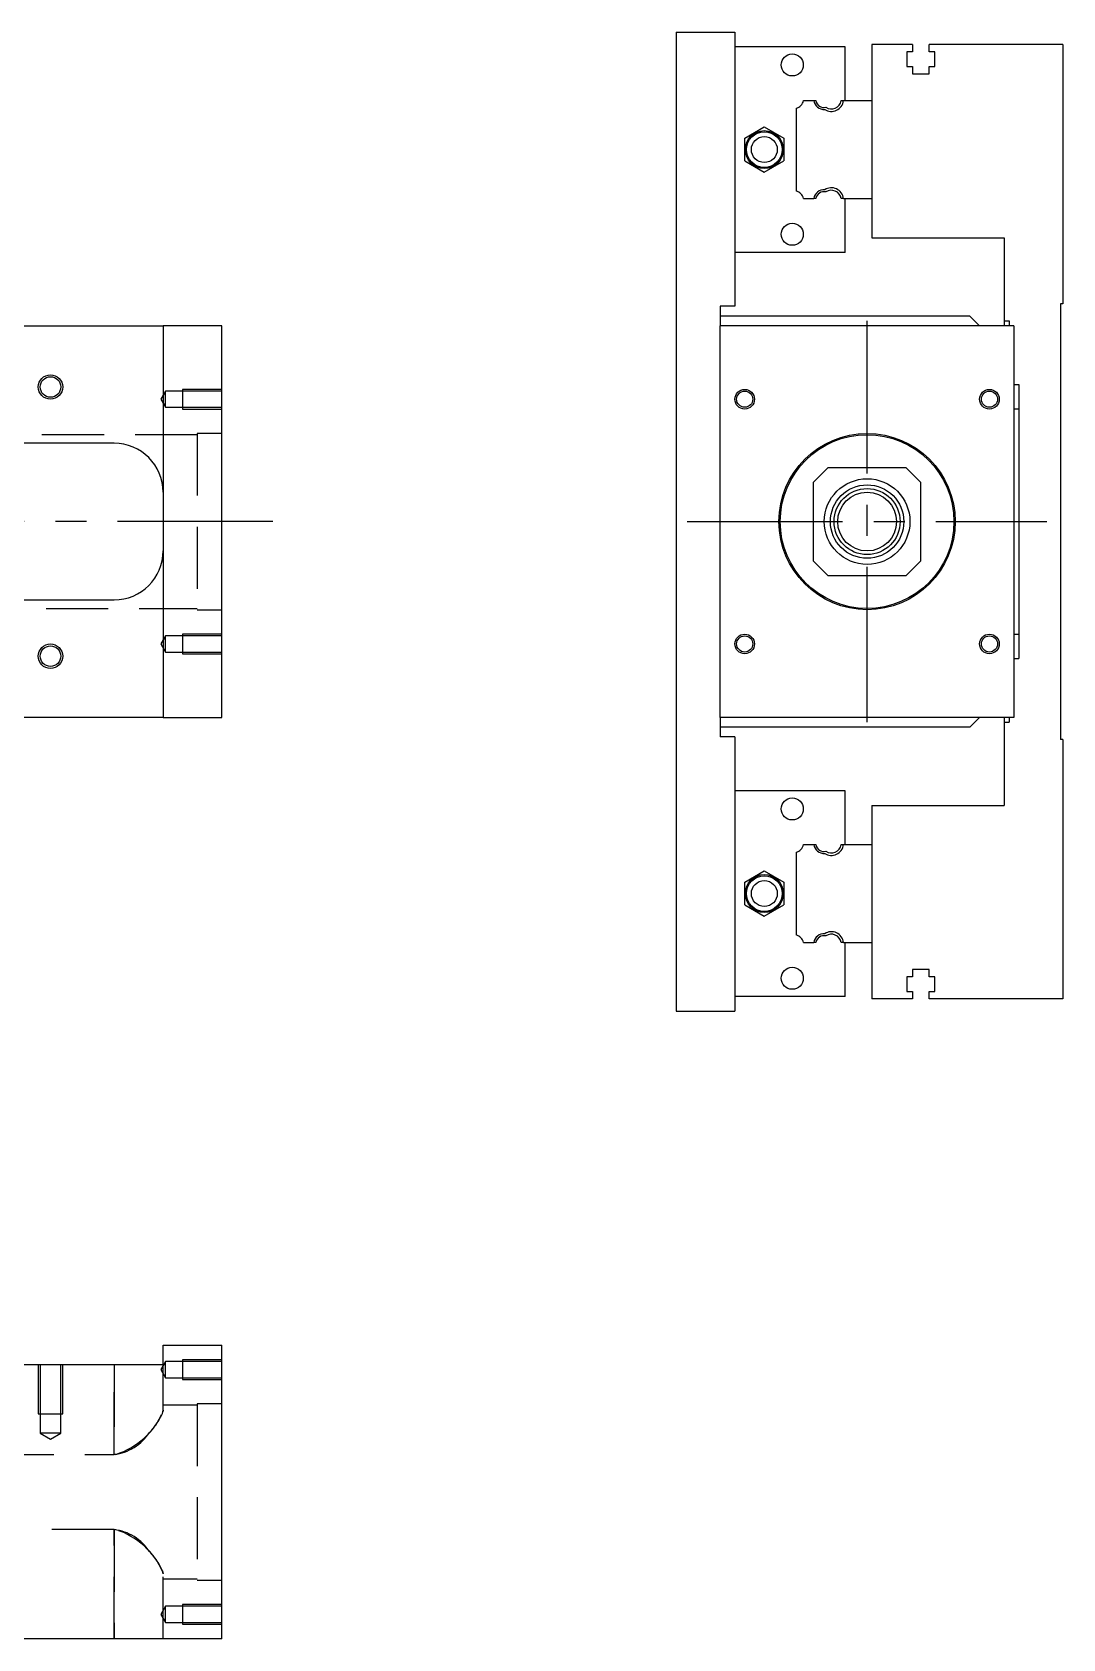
# Model space of a CAD drawing. Extents: x -20 to 1050, y -279 to 102.
# Drawn here: x 839.2 to 1049.8, y -228.3 to 100 of the extents above; entities that cross this region are included whole.
import ezdxf

# ---------------------------------------------------------------- set-up
doc = ezdxf.new("R2010")
doc.units = 0
doc.linetypes.add('CENTER', pattern=[50.8, 31.75, -6.35, 6.35, -6.35])
doc.linetypes.add('DASHED', pattern=[19.05, 12.7, -6.35])
doc.layers.get('0').update_dxf_attribs({"linetype": 'CONTINUOUS'})
doc.layers.add('CENTER', color=1, linetype='CENTER')

msp = doc.modelspace()

# ---------------------------------------------------------------- linework, layer by layer
at = {"color": 7, "linetype": 'CONTINUOUS'}
for p, q in [((970.85, 100), (982.85, 100)), ((970.85, 100), (970.85, -100)), ((982.85, 100), (982.85, 44)), ((1005.35, 97), (982.85, 97)), ((1005.35, 86), (1005.35, 97)), ((1010.85, 97.5), (1010.85, 86)), ((1019.15, 97.5), (1010.85, 97.5)), ((1019.15, 96), (1018, 96)), ((1018, 96), (1018, 93)), ((1019.15, 97.5), (1019.15, 96)), ((1022.55, 96), (1022.55, 97.5)), ((1049.85, 97.5), (1022.55, 97.5)), ((1023.7, 96), (1022.55, 96)), ((1023.7, 93), (1023.7, 96)), ((1049.85, 97.5), (1049.85, 44.5)), ((1018, 93), (1019.15, 93)), ((1019.15, 93), (1019.15, 91.5)), ((1022.55, 91.5), (1022.55, 93)), ((1022.55, 93), (1023.7, 93)), ((1019.15, 91.5), (1022.55, 91.5)), ((996.889608, 86), (998.97154, 86)), ((998.97154, 86), (999.37668, 86)), ((1004.527372, 86), (1005.031934, 86)), ((1005.031934, 86), (1010.85, 86)), ((1010.85, 86), (1010.85, 66)), ((1010.85, 86), (1010.85, 66)), ((995.35, 84.460392), (995.35, 67.539608)), ((984.850002, 78.309401), (988.850002, 80.618802)), ((988.850002, 80.618802), (992.850002, 78.309401)), ((984.850002, 73.690599), (984.850002, 78.309401)), ((992.850002, 78.309401), (992.850002, 73.690599)), ((984.850002, 73.690599), (988.850002, 71.381198)), ((988.850002, 71.381198), (992.850002, 73.690599)), ((996.889608, 66), (998.97154, 66)), ((999.37668, 66), (998.97154, 66)), ((1005.031934, 66), (1004.527372, 66)), ((1005.031934, 66), (1010.85, 66)), ((1005.35, 55), (1005.35, 66)), ((1010.85, 66), (1010.85, 58)), ((1010.85, 58), (1037.85, 58)), ((1037.85, 58), (1037.85, 41)), ((1005.35, 55), (982.85, 55)), ((982.85, 44), (979.85, 44)), ((979.85, 44), (979.85, 40)), ((1049.85, 44.5), (1049.35, 44.5)), ((1049.35, 44.5), (1049.35, -44.5)), ((830, 40), (866, 40)), ((866, 40), (866, -40)), ((878, 40), (866, 40)), ((878, -40), (878, 40)), ((1030.85, 42), (979.85, 42)), ((979.85, -40), (979.85, 40)), ((1039.85, 40), (979.85, 40)), ((1032.85, 40), (1030.85, 42)), ((1037.85, 41), (1038.85, 41)), ((1037.85, 41), (1037.85, 40)), ((1038.85, 41), (1038.85, 40)), ((1039.85, 40), (1039.85, -40)), ((1039.85, 28), (1040.85, 28)), ((1040.85, 28), (1040.85, -28)), ((1040.85, 23), (1039.85, 23)), ((856, 16), (831, 16)), ((1001.85, 11), (998.85, 8)), ((1017.85, 11), (1001.85, 11)), ((1020.85, 8), (1017.85, 11)), ((998.85, 8), (998.85, -8)), ((1020.85, -8), (1020.85, 8)), ((998.85, -8), (1001.85, -11)), ((1017.85, -11), (1020.85, -8)), ((1001.85, -11), (1017.85, -11)), ((831, -16), (856, -16)), ((1039.85, -23), (1040.85, -23)), ((1039.85, -28), (1040.85, -28)), ((866, -40), (830, -40)), ((866, -40), (878, -40)), ((979.85, -40), (979.85, -44)), ((1039.85, -40), (979.85, -40)), ((1030.85, -42), (979.85, -42)), ((1030.85, -42), (1032.85, -40)), ((1037.85, -40), (1037.85, -41)), ((1037.85, -41), (1037.85, -58)), ((1037.85, -41), (1038.85, -41)), ((1038.85, -40), (1038.85, -41)), ((982.85, -44), (979.85, -44)), ((982.85, -44), (982.85, -100)), ((1049.85, -44.5), (1049.35, -44.5)), ((1049.85, -44.5), (1049.85, -97.5)), ((1005.35, -55), (982.85, -55)), ((1005.35, -66), (1005.35, -55)), ((1010.85, -58), (1010.85, -66)), ((1010.85, -58), (1037.85, -58)), ((995.35, -67.539608), (995.35, -84.460392)), ((996.889608, -66), (998.97154, -66)), ((998.97154, -66), (999.37668, -66)), ((1004.527372, -66), (1005.031934, -66)), ((1005.031934, -66), (1010.85, -66)), ((1010.85, -66), (1010.85, -86)), ((1010.85, -66), (1010.85, -86)), ((984.850002, -73.690599), (988.850002, -71.381198)), ((988.850002, -71.381198), (992.850002, -73.690599)), ((984.850002, -78.309401), (984.850002, -73.690599)), ((992.850002, -73.690599), (992.850002, -78.309401)), ((984.850002, -78.309401), (988.850002, -80.618802)), ((988.850002, -80.618802), (992.850002, -78.309401)), ((996.889608, -86), (998.97154, -86)), ((999.37668, -86), (998.97154, -86)), ((1005.031934, -86), (1004.527372, -86)), ((1005.031934, -86), (1010.85, -86)), ((1005.35, -97), (1005.35, -86)), ((1010.85, -86), (1010.85, -97.5)), ((1022.55, -91.5), (1019.15, -91.5)), ((1019.15, -91.5), (1019.15, -93)), ((1022.55, -93), (1022.55, -91.5)), ((1019.15, -93), (1018, -93)), ((1018, -93), (1018, -96)), ((1023.7, -93), (1022.55, -93)), ((1023.7, -96), (1023.7, -93)), ((1005.35, -97), (982.85, -97)), ((1019.15, -97.5), (1010.85, -97.5)), ((1018, -96), (1019.15, -96)), ((1019.15, -96), (1019.15, -97.5)), ((1022.55, -97.5), (1022.55, -96)), ((1022.55, -96), (1023.7, -96)), ((1049.85, -97.5), (1022.55, -97.5)), ((970.85, -100), (982.85, -100)), ((866, -172.27), (866, -168.27)), ((866, -168.27), (878, -168.27)), ((878, -228.27), (878, -168.27)), ((866, -172.27), (830, -172.27)), ((878, -228.27), (830, -228.27))]:
    msp.add_line(p, q, dxfattribs=at)
at = {"color": 3, "linetype": 'DASHED'}
for p, q in [((866.5, 26.65), (865.547372, 25)), ((866.5, 23.35), (866.5, 26.65)), ((870, 26.65), (866.5, 26.65)), ((870, 26.999994), (870, 23.000006)), ((878, 26.999994), (870, 26.999994)), ((878, 26.65), (870, 26.65)), ((865.547372, 25), (866.5, 23.35)), ((866.5, 23.35), (870, 23.35)), ((870, 23.35), (878, 23.35)), ((870, 23.000006), (878, 23.000006)), ((873, 17.75), (804, 17.75)), ((873, 18), (873, -18)), ((878, 18), (873, 18)), ((804, -17.75), (873, -17.75)), ((873, -18), (878, -18)), ((866.5, -23.35), (865.547372, -25)), ((865.547372, -25), (866.5, -26.65)), ((866.5, -26.65), (866.5, -23.35)), ((870, -23.35), (866.5, -23.35)), ((870, -23.000006), (870, -26.999994)), ((878, -23.000006), (870, -23.000006)), ((878, -23.35), (870, -23.35)), ((866.5, -26.65), (870, -26.65)), ((870, -26.65), (878, -26.65)), ((870, -26.999994), (878, -26.999994)), ((840.500006, -172.27), (840.500006, -182.27)), ((840.9, -172.27), (840.9, -182.27)), ((845.1, -182.27), (845.1, -172.27)), ((845.499994, -182.27), (845.499994, -172.27)), ((856, -172.27), (856, -190.584786)), ((856, -190.584786), (856, -172.27)), ((866.5, -171.62), (865.547372, -173.27)), ((865.547372, -173.27), (866.5, -174.92)), ((866, -181.564836), (866, -172.27)), ((866.5, -174.92), (866.5, -171.62)), ((870, -171.62), (866.5, -171.62)), ((870, -171.270006), (870, -175.269994)), ((878, -171.270006), (870, -171.270006)), ((878, -171.62), (870, -171.62)), ((866.5, -174.92), (870, -174.92)), ((870, -174.92), (878, -174.92)), ((870, -175.269994), (878, -175.269994)), ((873, -180.52), (866, -180.52)), ((873, -180.27), (873, -216.27)), ((878, -180.27), (873, -180.27)), ((840.500006, -182.27), (845.499994, -182.27)), ((840.9, -182.27), (840.9, -186.27)), ((845.1, -186.27), (845.1, -182.27)), ((865.880924, -182.200348), (865.97186, -181.853354)), ((866, -181.564836), (865.96376, -181.894956)), ((865.97186, -181.853354), (866, -181.564836)), ((843, -186.27), (840.9, -186.27)), ((840.9, -186.27), (843, -187.482436)), ((845.1, -186.27), (843, -186.27)), ((843, -187.482436), (845.1, -186.27)), ((831, -190.584786), (856, -190.584786)), ((856.383512, -190.569422), (856, -190.584786)), ((856, -205.955214), (831, -205.955214)), ((856, -205.955214), (856, -228.27)), ((856, -228.27), (856, -205.955214)), ((856.383512, -205.970578), (856, -205.955214)), ((865.880924, -214.339652), (865.97186, -214.686646)), ((866, -214.975164), (865.96376, -214.645044)), ((865.97186, -214.686646), (866, -214.975164)), ((866, -228.27), (866, -214.975164)), ((866, -216.02), (873, -216.02)), ((873, -216.27), (878, -216.27)), ((866.5, -221.62), (865.547372, -223.27)), ((866.5, -224.92), (866.5, -221.62)), ((870, -221.62), (866.5, -221.62)), ((870, -221.270006), (870, -225.269994)), ((878, -221.270006), (870, -221.270006)), ((878, -221.62), (870, -221.62)), ((865.547372, -223.27), (866.5, -224.92)), ((866.5, -224.92), (870, -224.92)), ((870, -224.92), (878, -224.92)), ((870, -225.269994), (878, -225.269994))]:
    msp.add_line(p, q, dxfattribs=at)
at = {"color": 7, "linetype": 'CONTINUOUS'}
for centre, radius in [((994.550002, 93.300001), 2.25), ((988.850002, 76), 3.875), ((988.850002, 76), 3.643013), ((988.850002, 76), 2.65), ((994.550002, 58.699999), 2.25), ((843, 27.5), 2.1), ((984.85, 25), 1.65), ((1034.85, 25), 1.65), ((1009.85, 0), 18), ((1009.85, 0), 17.75), ((1009.85, 0), 8.75), ((1009.85, 0), 7.5), ((1009.85, 0), 6.75), ((1009.85, 0), 6), ((843, -27.5), 2.1), ((984.85, -25), 1.65), ((1034.85, -25), 1.65), ((994.550002, -58.699999), 2.25), ((988.850002, -76), 3.875), ((988.850002, -76), 3.643013), ((988.850002, -76), 2.65), ((994.550002, -93.300001), 2.25)]:
    msp.add_circle(centre, radius, dxfattribs=at)
at = {"color": 3, "linetype": 'CONTINUOUS'}
for centre, radius in [((843, 27.5), 2.5), ((984.85, 25), 2), ((1034.85, 25), 2), ((843, -27.5), 2.5), ((984.85, -25), 2), ((1034.85, -25), 2)]:
    msp.add_circle(centre, radius, dxfattribs=at)
at = {"color": 7, "linetype": 'CONTINUOUS'}
for centre, radius, start, end in [((994.85, 86.5), 2.1, 283.774147, 346.225853), ((1001.05, 86.3), 2.1, 188.213211, 273.73141), ((1001.05, 86.3), 1.7, 190.164249, 282.916417), ((1002.55, 86.3), 2.5, 236.952555, 353.107897), ((1002.55, 86.3), 2, 235.944202, 351.373073), ((994.85, 65.5), 2.1, 13.774147, 76.225853), ((1001.05, 65.7), 2.1, 86.26859, 171.786789), ((1001.05, 65.7), 1.7, 77.083583, 169.835751), ((1002.55, 65.7), 2.5, 6.892103, 123.047445), ((1002.55, 65.7), 2, 8.626927, 124.055798), ((856, 6), 10, 0, 90), ((856, -6), 10, 270, 0), ((994.85, -65.5), 2.1, 283.774147, 346.225853), ((1001.05, -65.7), 2.1, 188.213211, 273.73141), ((1001.05, -65.7), 1.7, 190.164249, 282.916417), ((1002.55, -65.7), 2.5, 236.952555, 353.107897), ((1002.55, -65.7), 2, 235.944202, 351.373073), ((994.85, -86.5), 2.1, 13.774147, 76.225853), ((1001.05, -86.3), 2.1, 86.26859, 171.786789), ((1001.05, -86.3), 1.7, 77.083583, 169.835751), ((1002.55, -86.3), 2.5, 6.892103, 123.047445), ((1002.55, -86.3), 2, 8.626927, 124.055798)]:
    msp.add_arc(centre, radius, start, end, dxfattribs=at)
at = {"color": 3, "linetype": 'DASHED'}
for centre, radius, start, end in [((851.593646, -175.651862), 15.667687, 287.80126013, 336.51747233), ((854.182846, -177.070744), 12.773326, 315.03444464, 336.32256147), ((854.890481, -180.746875), 9.900279, 276.43462492, 327.2861536), ((854.890481, -215.793125), 9.900279, 32.7138464, 83.56537508), ((851.593646, -220.888138), 15.667687, 23.48252767, 72.19873987), ((854.182846, -219.469256), 12.773326, 23.67743853, 44.96555536)]:
    msp.add_arc(centre, radius, start, end, dxfattribs=at)
at = {"layer": 'CENTER', "color": 1, "linetype": 'CENTER'}
for p, q in [((1009.85, -41), (1009.85, 41)), ((888.445, 0), (-20, 0)), ((973.1, 0), (1046.6, 0))]:
    msp.add_line(p, q, dxfattribs=at)

doc.saveas('drawing.dxf')
